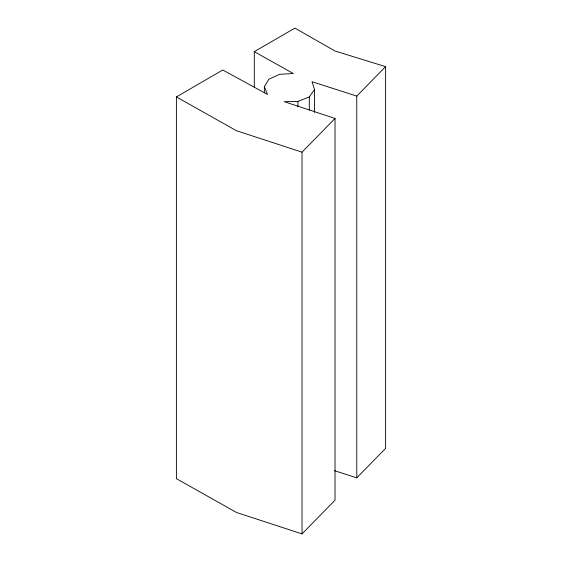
<?xml version="1.0" encoding="UTF-8"?>
<svg xmlns="http://www.w3.org/2000/svg" width="562" height="562" viewBox="0 0 562 562"><rect width="100%" height="100%" fill="white"/><g stroke="black" fill="none" stroke-linecap="round" stroke-linejoin="round"><path stroke-width="0.84" d="M264.365 92.842L264.365 86.703L268.861 79.214L279.658 74.296L293.294 73.524L254.298 51.662L254.298 87.637M264.365 86.703L267.519 94.43L222.735 70.004L176.398 96.931L176.398 478.669L236.525 512.488L302.026 533.9L335.029 500.173L335.029 118.434L284.203 101.673L297.944 101.434L309.311 96.903L314.523 89.534L312.043 81.722L356.779 96.095L385.602 66.632L334.98 51.002L294.895 28.1L254.298 51.662M302.026 533.9L302.026 152.161L335.029 118.434M334.411 470.647L356.779 477.833L385.602 448.371L385.602 66.632M302.026 152.161L236.525 130.749L176.398 96.931M356.779 96.095L356.779 477.833M314.523 89.534L314.523 112.351M309.311 96.903L309.311 110.068M297.944 101.434L297.944 106.703"/></g></svg>
